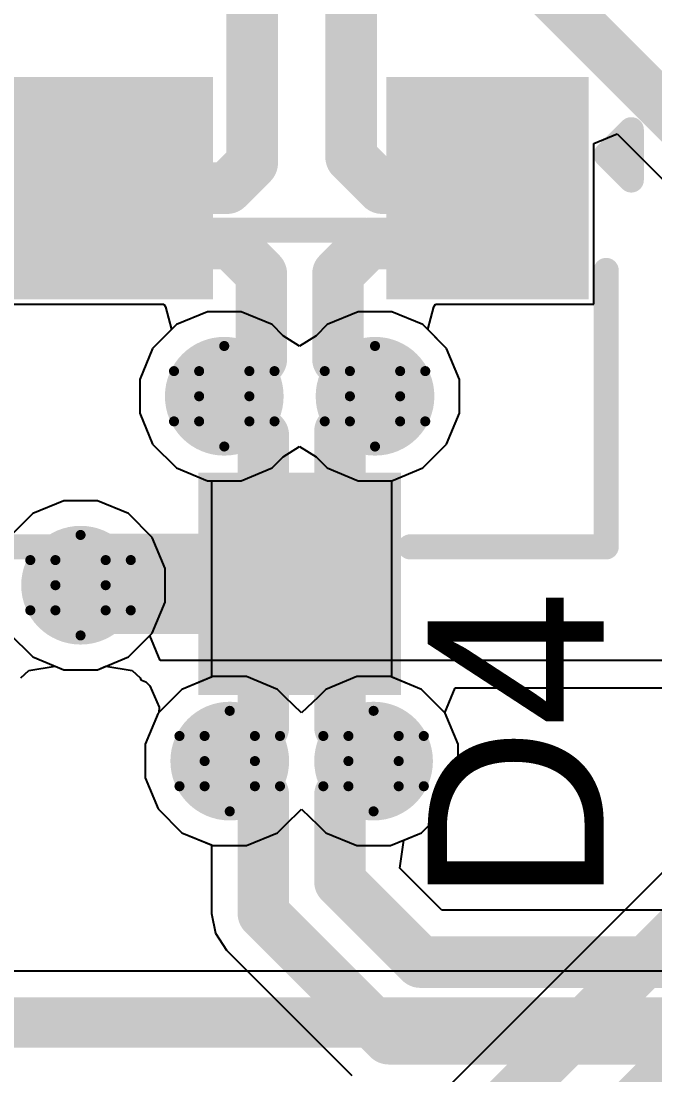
# Model space of a CAD drawing. Header units: inches. Extents: x -4 to 389, y 0 to 108.
# Drawn here: x 21.09 to 24.29, y 37.48 to 42.81 of the extents above; entities that cross this region are included whole.
import ezdxf

# ---------------------------------------------------------------- set-up
doc = ezdxf.new("R2010")
doc.units = ezdxf.units.IN
for name, color, linetype in [('Bottom Layer', 5, 'Continuous'), ('Drill Drawing', 1, 'Continuous'), ('Signal_1', 16, 'Continuous'), ('Signal_2', 76, 'Continuous'), ('Top Layer', 1, 'Continuous'), ('Top Overlay', 2, 'Continuous'), ('Top Paste', 8, 'Continuous'), ('Top Solder', 216, 'Continuous'), ('Via Holes', 16, 'Continuous')]:
    doc.layers.add(name, color=color, linetype=linetype)
doc.styles.add('Arial', font='', dxfattribs={"height": 0.2})
doc.styles.get('Arial').set_extended_font_data('Arial')

msp = doc.modelspace()

# ---------------------------------------------------------------- hatches: boundary and pattern name
at = {"layer": 'Bottom Layer'}
h = msp.add_hatch(color=5, dxfattribs=at)
edge = h.paths.add_edge_path()
edge.add_arc((22.1132, 40.9092), 0.3, 0, 360)
h = msp.add_hatch(color=5, dxfattribs=at)
edge = h.paths.add_edge_path()
edge.add_arc((22.8752, 40.9092), 0.3, 0, 360)
h = msp.add_hatch(color=5, dxfattribs=at)
edge = h.paths.add_edge_path()
edge.add_arc((21.3868, 39.9542), 0.3, 0, 360)
h = msp.add_hatch(color=5, dxfattribs=at)
edge = h.paths.add_edge_path()
edge.add_arc((22.1409, 39.0652), 0.3, 0, 360)
h = msp.add_hatch(color=5, dxfattribs=at)
edge = h.paths.add_edge_path()
edge.add_arc((22.8679, 39.0652), 0.3, 0, 360)
at = {"layer": 'Signal_1'}
h = msp.add_hatch(color=16, dxfattribs=at)
edge = h.paths.add_edge_path()
edge.add_arc((22.1132, 40.9092), 0.3, 0, 360)
h = msp.add_hatch(color=16, dxfattribs=at)
edge = h.paths.add_edge_path()
edge.add_arc((22.8752, 40.9092), 0.3, 0, 360)
h = msp.add_hatch(color=16, dxfattribs=at)
edge = h.paths.add_edge_path()
edge.add_arc((21.3868, 39.9542), 0.3, 0, 360)
h = msp.add_hatch(color=16, dxfattribs=at)
edge = h.paths.add_edge_path()
edge.add_arc((22.1409, 39.0652), 0.3, 0, 360)
h = msp.add_hatch(color=16, dxfattribs=at)
edge = h.paths.add_edge_path()
edge.add_arc((22.8679, 39.0652), 0.3, 0, 360)
at = {"layer": 'Signal_2'}
h = msp.add_hatch(color=76, dxfattribs=at)
edge = h.paths.add_edge_path()
edge.add_arc((22.1132, 40.9092), 0.3, 0, 360)
h = msp.add_hatch(color=76, dxfattribs=at)
edge = h.paths.add_edge_path()
edge.add_arc((22.8752, 40.9092), 0.3, 0, 360)
h = msp.add_hatch(color=76, dxfattribs=at)
edge = h.paths.add_edge_path()
edge.add_arc((21.3868, 39.9542), 0.3, 0, 360)
h = msp.add_hatch(color=76, dxfattribs=at)
edge = h.paths.add_edge_path()
edge.add_arc((22.1409, 39.0652), 0.3, 0, 360)
h = msp.add_hatch(color=76, dxfattribs=at)
edge = h.paths.add_edge_path()
edge.add_arc((22.8679, 39.0652), 0.3, 0, 360)
at = {"layer": 'Top Layer'}
for points in [[(21.9542, 41.5008), (21.1342, 41.5008), (21.1342, 42.4208), (21.9542, 42.4208)], [(23.8542, 41.5008), (23.0342, 41.5008), (23.0342, 42.4208), (23.8542, 42.4208)], [(22.9042, 39.5008), (22.0842, 39.5008), (22.0842, 40.4208), (22.9042, 40.4208)]]:
    msp.add_hatch(color=1, dxfattribs=at).paths.add_polyline_path(points)
h = msp.add_hatch(color=1, dxfattribs=at)
edge = h.paths.add_edge_path()
edge.add_arc((22.1132, 40.9092), 0.3, 0, 360)
h = msp.add_hatch(color=1, dxfattribs=at)
edge = h.paths.add_edge_path()
edge.add_arc((22.8752, 40.9092), 0.3, 0, 360)
h = msp.add_hatch(color=1, dxfattribs=at)
edge = h.paths.add_edge_path()
edge.add_arc((21.3868, 39.9542), 0.3, 0, 360)
h = msp.add_hatch(color=1, dxfattribs=at)
edge = h.paths.add_edge_path()
edge.add_arc((22.1409, 39.0652), 0.3, 0, 360)
h = msp.add_hatch(color=1, dxfattribs=at)
edge = h.paths.add_edge_path()
edge.add_arc((22.8679, 39.0652), 0.3, 0, 360)
at = {"layer": 'Top Paste'}
for points in [[(21.9542, 41.5008), (21.1342, 41.5008), (21.1342, 42.4208), (21.9542, 42.4208)], [(23.8542, 41.5008), (23.0342, 41.5008), (23.0342, 42.4208), (23.8542, 42.4208)], [(22.9042, 39.5008), (22.0842, 39.5008), (22.0842, 40.4208), (22.9042, 40.4208)]]:
    msp.add_hatch(color=8, dxfattribs=at).paths.add_polyline_path(points)
at = {"layer": 'Top Solder'}
for points in [[(22.0558, 41.3992), (21.0326, 41.3992), (21.0326, 42.5224), (22.0558, 42.5224)], [(23.9558, 41.3992), (22.9326, 41.3992), (22.9326, 42.5224), (23.9558, 42.5224)], [(23.0058, 39.3992), (21.9826, 39.3992), (21.9826, 40.5224), (23.0058, 40.5224)]]:
    msp.add_hatch(color=216, dxfattribs=at).paths.add_polyline_path(points)
at = {"layer": 'Via Holes'}
h = msp.add_hatch(color=7, dxfattribs=at)
edge = h.paths.add_edge_path()
edge.add_arc((22.1132, 40.9092), 0.15, 0, 360)
h = msp.add_hatch(color=7, dxfattribs=at)
edge = h.paths.add_edge_path()
edge.add_arc((22.8752, 40.9092), 0.15, 0, 360)
h = msp.add_hatch(color=7, dxfattribs=at)
edge = h.paths.add_edge_path()
edge.add_arc((21.3868, 39.9542), 0.15, 0, 360)
h = msp.add_hatch(color=7, dxfattribs=at)
edge = h.paths.add_edge_path()
edge.add_arc((22.1409, 39.0652), 0.15, 0, 360)
h = msp.add_hatch(color=7, dxfattribs=at)
edge = h.paths.add_edge_path()
edge.add_arc((22.8679, 39.0652), 0.15, 0, 360)

# ---------------------------------------------------------------- linework, layer by layer
at = {"layer": 'Bottom Layer'}
for p, q in [((29.6199, 43.7949), (23.0155, 37.1906)), ((22.0283, 41.3362), (21.8713, 41.2712)), ((22.1981, 41.3362), (22.0283, 41.3362)), ((22.3551, 41.2712), (22.1981, 41.3362)), ((22.7903, 41.3362), (22.6333, 41.2712)), ((22.9601, 41.3362), (22.7903, 41.3362)), ((23.1171, 41.2712), (22.9601, 41.3362)), ((21.8713, 41.2712), (21.7512, 41.1511)), ((22.4112, 41.215), (22.3551, 41.2712)), ((22.6333, 41.2712), (22.5772, 41.215)), ((23.2372, 41.1511), (23.1171, 41.2712)), ((22.4942, 41.163), (22.4112, 41.215)), ((22.5772, 41.215), (22.4942, 41.163)), ((21.7512, 41.1511), (21.6862, 40.9941)), ((23.3022, 40.9941), (23.2372, 41.1511)), ((21.6862, 40.9941), (21.6862, 40.8243)), ((23.3022, 40.8243), (23.3022, 40.9941)), ((21.6862, 40.8243), (21.7512, 40.6673)), ((23.2372, 40.6673), (23.3022, 40.8243)), ((21.7512, 40.6673), (21.8713, 40.5472)), ((23.1171, 40.5472), (23.2372, 40.6673)), ((21.8713, 40.5472), (22.0283, 40.4822)), ((22.9603, 40.4823), (23.1171, 40.5472)), ((22.0283, 40.4822), (22.0485, 40.4822)), ((22.0485, 40.4822), (22.0485, 39.4891)), ((22.9603, 39.4891), (22.9603, 40.4823)), ((22.0485, 39.4891), (21.899, 39.4272)), ((23.1098, 39.4272), (22.9603, 39.4891)), ((21.899, 39.4272), (21.7789, 39.3071)), ((23.2299, 39.3071), (23.1098, 39.4272)), ((21.7789, 39.3071), (21.7139, 39.1501)), ((23.2949, 39.1501), (23.2299, 39.3071)), ((21.7139, 39.1501), (21.7139, 38.9803)), ((23.2949, 38.9803), (23.2949, 39.1501)), ((21.7139, 38.9803), (21.7789, 38.8233)), ((23.2299, 38.8233), (23.2949, 38.9803)), ((21.7789, 38.8233), (21.899, 38.7032)), ((22.4214, 38.7419), (22.5044, 38.8219)), ((22.5044, 38.8219), (22.5874, 38.7419)), ((23.1098, 38.7032), (23.2299, 38.8233)), ((22.3828, 38.7032), (22.4214, 38.7419)), ((22.5874, 38.7419), (22.626, 38.7032)), ((21.899, 38.7032), (22.056, 38.6382)), ((22.2259, 38.6382), (22.3828, 38.7032)), ((22.626, 38.7032), (22.783, 38.6382)), ((22.9528, 38.6382), (23.1098, 38.7032)), ((22.056, 38.6382), (22.2259, 38.6382)), ((22.783, 38.6382), (22.9528, 38.6382))]:
    msp.add_line(p, q, dxfattribs=at)
for points in [[(23.1228, 36.9316, 0.254, 0.254, 0), (29.803, 43.6118, 0.254, 0.254, 0)], [(22.9616, 36.1188, 0.254, 0.254, 0), (29.9974, 43.1546, 0.254, 0.254, 0)], [(22.1132, 40.9092, 0.2603, 0.2603, 0), (22.3107, 40.7117, 0.2603, 0.2603, 0)], [(22.6981, 40.7321, 0.2603, 0.2603, 0), (22.8752, 40.9092, 0.2603, 0.2603, 0)], [(22.6981, 39.235, 0.2603, 0.2603, 0), (22.6981, 40.7321, 0.2603, 0.2603, 0)], [(22.3107, 39.235, 0.2603, 0.2603, 0), (22.3107, 40.7117, 0.2603, 0.2603, 0)], [(22.1409, 39.0652, 0.2603, 0.2603, 0), (22.3107, 39.235, 0.2603, 0.2603, 0)], [(22.6981, 39.235, 0.2603, 0.2603, 0), (22.8679, 39.0652, 0.2603, 0.2603, 0)]]:
    msp.add_lwpolyline(points, format="xyseb", dxfattribs=at)
for points in [[(22.0481, 40.9092, 0.1302, 0.1302, 1), (22.1783, 40.9092, 0.1302, 0.1302, 1)], [(22.8101, 40.9092, 0.1302, 0.1302, 1), (22.9403, 40.9092, 0.1302, 0.1302, 1)], [(22.633, 40.7321, 0.1302, 0.1302, 1), (22.7632, 40.7321, 0.1302, 0.1302, 1)], [(22.633, 40.7321, 0.1302, 0.1302, 1), (22.7632, 40.7321, 0.1302, 0.1302, 1)], [(22.2457, 40.7117, 0.1302, 0.1302, 1), (22.3758, 40.7117, 0.1302, 0.1302, 1)], [(22.2457, 40.7117, 0.1302, 0.1302, 1), (22.3758, 40.7117, 0.1302, 0.1302, 1)], [(22.2457, 39.235, 0.1302, 0.1302, 1), (22.3758, 39.235, 0.1302, 0.1302, 1)], [(22.2457, 39.235, 0.1302, 0.1302, 1), (22.3758, 39.235, 0.1302, 0.1302, 1)], [(22.633, 39.235, 0.1302, 0.1302, 1), (22.7632, 39.235, 0.1302, 0.1302, 1)], [(22.633, 39.235, 0.1302, 0.1302, 1), (22.7632, 39.235, 0.1302, 0.1302, 1)], [(22.0758, 39.0652, 0.1302, 0.1302, 1), (22.206, 39.0652, 0.1302, 0.1302, 1)], [(22.8028, 39.0652, 0.1302, 0.1302, 1), (22.933, 39.0652, 0.1302, 0.1302, 1)]]:
    msp.add_lwpolyline(points, format="xyseb", close=True, dxfattribs=at)
at = {"layer": 'Drill Drawing'}
for points in [[(21.9862, 41.0362, 0.0508, 0.0508, 0), (22.1132, 41.1632, 0.0508, 0.0508, 0)], [(22.1132, 41.1632, 0.0508, 0.0508, 0), (22.2402, 41.0362, 0.0508, 0.0508, 0)], [(22.7482, 41.0362, 0.0508, 0.0508, 0), (22.8752, 41.1632, 0.0508, 0.0508, 0)], [(22.8752, 41.1632, 0.0508, 0.0508, 0), (23.0022, 41.0362, 0.0508, 0.0508, 0)], [(21.8592, 41.0362, 0.0508, 0.0508, 0), (21.9862, 40.9092, 0.0508, 0.0508, 0)], [(21.8592, 41.0362, 0.0508, 0.0508, 0), (21.9862, 41.0362, 0.0508, 0.0508, 0)], [(22.2402, 41.0362, 0.0508, 0.0508, 0), (22.3672, 41.0362, 0.0508, 0.0508, 0)], [(22.2402, 40.9092, 0.0508, 0.0508, 0), (22.3672, 41.0362, 0.0508, 0.0508, 0)], [(22.6212, 41.0362, 0.0508, 0.0508, 0), (22.7482, 40.9092, 0.0508, 0.0508, 0)], [(22.6212, 41.0362, 0.0508, 0.0508, 0), (22.7482, 41.0362, 0.0508, 0.0508, 0)], [(23.0022, 41.0362, 0.0508, 0.0508, 0), (23.1292, 41.0362, 0.0508, 0.0508, 0)], [(23.0022, 40.9092, 0.0508, 0.0508, 0), (23.1292, 41.0362, 0.0508, 0.0508, 0)], [(21.8592, 40.7822, 0.0508, 0.0508, 0), (21.9862, 40.9092, 0.0508, 0.0508, 0)], [(22.2402, 40.9092, 0.0508, 0.0508, 0), (22.3672, 40.7822, 0.0508, 0.0508, 0)], [(22.6212, 40.7822, 0.0508, 0.0508, 0), (22.7482, 40.9092, 0.0508, 0.0508, 0)], [(23.0022, 40.9092, 0.0508, 0.0508, 0), (23.1292, 40.7822, 0.0508, 0.0508, 0)], [(21.8592, 40.7822, 0.0508, 0.0508, 0), (21.9862, 40.7822, 0.0508, 0.0508, 0)], [(21.9862, 40.7822, 0.0508, 0.0508, 0), (22.1132, 40.6552, 0.0508, 0.0508, 0)], [(22.1132, 40.6552, 0.0508, 0.0508, 0), (22.2402, 40.7822, 0.0508, 0.0508, 0)], [(22.2402, 40.7822, 0.0508, 0.0508, 0), (22.3672, 40.7822, 0.0508, 0.0508, 0)], [(22.6212, 40.7822, 0.0508, 0.0508, 0), (22.7482, 40.7822, 0.0508, 0.0508, 0)], [(22.7482, 40.7822, 0.0508, 0.0508, 0), (22.8752, 40.6552, 0.0508, 0.0508, 0)], [(22.8752, 40.6552, 0.0508, 0.0508, 0), (23.0022, 40.7822, 0.0508, 0.0508, 0)], [(23.0022, 40.7822, 0.0508, 0.0508, 0), (23.1292, 40.7822, 0.0508, 0.0508, 0)], [(21.2598, 40.0812, 0.0508, 0.0508, 0), (21.3868, 40.2082, 0.0508, 0.0508, 0)], [(21.3868, 40.2082, 0.0508, 0.0508, 0), (21.5138, 40.0812, 0.0508, 0.0508, 0)], [(21.1328, 40.0812, 0.0508, 0.0508, 0), (21.2598, 39.9542, 0.0508, 0.0508, 0)], [(21.1328, 40.0812, 0.0508, 0.0508, 0), (21.2598, 40.0812, 0.0508, 0.0508, 0)], [(21.5138, 40.0812, 0.0508, 0.0508, 0), (21.6408, 40.0812, 0.0508, 0.0508, 0)], [(21.5138, 39.9542, 0.0508, 0.0508, 0), (21.6408, 40.0812, 0.0508, 0.0508, 0)], [(21.1328, 39.8272, 0.0508, 0.0508, 0), (21.2598, 39.9542, 0.0508, 0.0508, 0)], [(21.5138, 39.9542, 0.0508, 0.0508, 0), (21.6408, 39.8272, 0.0508, 0.0508, 0)], [(21.1328, 39.8272, 0.0508, 0.0508, 0), (21.2598, 39.8272, 0.0508, 0.0508, 0)], [(21.2598, 39.8272, 0.0508, 0.0508, 0), (21.3868, 39.7002, 0.0508, 0.0508, 0)], [(21.3868, 39.7002, 0.0508, 0.0508, 0), (21.5138, 39.8272, 0.0508, 0.0508, 0)], [(21.5138, 39.8272, 0.0508, 0.0508, 0), (21.6408, 39.8272, 0.0508, 0.0508, 0)], [(22.0139, 39.1922, 0.0508, 0.0508, 0), (22.1409, 39.3192, 0.0508, 0.0508, 0)], [(22.1409, 39.3192, 0.0508, 0.0508, 0), (22.2679, 39.1922, 0.0508, 0.0508, 0)], [(22.7409, 39.1922, 0.0508, 0.0508, 0), (22.8679, 39.3192, 0.0508, 0.0508, 0)], [(22.8679, 39.3192, 0.0508, 0.0508, 0), (22.9949, 39.1922, 0.0508, 0.0508, 0)], [(21.8869, 39.1922, 0.0508, 0.0508, 0), (22.0139, 39.0652, 0.0508, 0.0508, 0)], [(21.8869, 39.1922, 0.0508, 0.0508, 0), (22.0139, 39.1922, 0.0508, 0.0508, 0)], [(22.2679, 39.1922, 0.0508, 0.0508, 0), (22.3949, 39.1922, 0.0508, 0.0508, 0)], [(22.2679, 39.0652, 0.0508, 0.0508, 0), (22.3949, 39.1922, 0.0508, 0.0508, 0)], [(22.6139, 39.1922, 0.0508, 0.0508, 0), (22.7409, 39.0652, 0.0508, 0.0508, 0)], [(22.6139, 39.1922, 0.0508, 0.0508, 0), (22.7409, 39.1922, 0.0508, 0.0508, 0)], [(22.9949, 39.1922, 0.0508, 0.0508, 0), (23.1219, 39.1922, 0.0508, 0.0508, 0)], [(22.9949, 39.0652, 0.0508, 0.0508, 0), (23.1219, 39.1922, 0.0508, 0.0508, 0)], [(21.8869, 38.9382, 0.0508, 0.0508, 0), (22.0139, 39.0652, 0.0508, 0.0508, 0)], [(22.2679, 39.0652, 0.0508, 0.0508, 0), (22.3949, 38.9382, 0.0508, 0.0508, 0)], [(22.6139, 38.9382, 0.0508, 0.0508, 0), (22.7409, 39.0652, 0.0508, 0.0508, 0)], [(22.9949, 39.0652, 0.0508, 0.0508, 0), (23.1219, 38.9382, 0.0508, 0.0508, 0)], [(21.8869, 38.9382, 0.0508, 0.0508, 0), (22.0139, 38.9382, 0.0508, 0.0508, 0)], [(22.0139, 38.9382, 0.0508, 0.0508, 0), (22.1409, 38.8112, 0.0508, 0.0508, 0)], [(22.1409, 38.8112, 0.0508, 0.0508, 0), (22.2679, 38.9382, 0.0508, 0.0508, 0)], [(22.2679, 38.9382, 0.0508, 0.0508, 0), (22.3949, 38.9382, 0.0508, 0.0508, 0)], [(22.6139, 38.9382, 0.0508, 0.0508, 0), (22.7409, 38.9382, 0.0508, 0.0508, 0)], [(22.7409, 38.9382, 0.0508, 0.0508, 0), (22.8679, 38.8112, 0.0508, 0.0508, 0)], [(22.8679, 38.8112, 0.0508, 0.0508, 0), (22.9949, 38.9382, 0.0508, 0.0508, 0)], [(22.9949, 38.9382, 0.0508, 0.0508, 0), (23.1219, 38.9382, 0.0508, 0.0508, 0)]]:
    msp.add_lwpolyline(points, format="xyseb", dxfattribs=at)
for points in [[(22.1005, 41.1632, 0.0254, 0.0254, 1), (22.1259, 41.1632, 0.0254, 0.0254, 1)], [(22.1005, 41.1632, 0.0254, 0.0254, 1), (22.1259, 41.1632, 0.0254, 0.0254, 1)], [(22.8625, 41.1632, 0.0254, 0.0254, 1), (22.8879, 41.1632, 0.0254, 0.0254, 1)], [(22.8625, 41.1632, 0.0254, 0.0254, 1), (22.8879, 41.1632, 0.0254, 0.0254, 1)], [(21.8465, 41.0362, 0.0254, 0.0254, 1), (21.8719, 41.0362, 0.0254, 0.0254, 1)], [(21.8465, 41.0362, 0.0254, 0.0254, 1), (21.8719, 41.0362, 0.0254, 0.0254, 1)], [(21.9735, 41.0362, 0.0254, 0.0254, 1), (21.9989, 41.0362, 0.0254, 0.0254, 1)], [(21.9735, 41.0362, 0.0254, 0.0254, 1), (21.9989, 41.0362, 0.0254, 0.0254, 1)], [(22.2275, 41.0362, 0.0254, 0.0254, 1), (22.2529, 41.0362, 0.0254, 0.0254, 1)], [(22.2275, 41.0362, 0.0254, 0.0254, 1), (22.2529, 41.0362, 0.0254, 0.0254, 1)], [(22.3545, 41.0362, 0.0254, 0.0254, 1), (22.3799, 41.0362, 0.0254, 0.0254, 1)], [(22.3545, 41.0362, 0.0254, 0.0254, 1), (22.3799, 41.0362, 0.0254, 0.0254, 1)], [(22.6085, 41.0362, 0.0254, 0.0254, 1), (22.6339, 41.0362, 0.0254, 0.0254, 1)], [(22.6085, 41.0362, 0.0254, 0.0254, 1), (22.6339, 41.0362, 0.0254, 0.0254, 1)], [(22.7355, 41.0362, 0.0254, 0.0254, 1), (22.7609, 41.0362, 0.0254, 0.0254, 1)], [(22.7355, 41.0362, 0.0254, 0.0254, 1), (22.7609, 41.0362, 0.0254, 0.0254, 1)], [(22.9895, 41.0362, 0.0254, 0.0254, 1), (23.0149, 41.0362, 0.0254, 0.0254, 1)], [(22.9895, 41.0362, 0.0254, 0.0254, 1), (23.0149, 41.0362, 0.0254, 0.0254, 1)], [(23.1165, 41.0362, 0.0254, 0.0254, 1), (23.1419, 41.0362, 0.0254, 0.0254, 1)], [(23.1165, 41.0362, 0.0254, 0.0254, 1), (23.1419, 41.0362, 0.0254, 0.0254, 1)], [(21.9735, 40.9092, 0.0254, 0.0254, 1), (21.9989, 40.9092, 0.0254, 0.0254, 1)], [(21.9735, 40.9092, 0.0254, 0.0254, 1), (21.9989, 40.9092, 0.0254, 0.0254, 1)], [(22.2275, 40.9092, 0.0254, 0.0254, 1), (22.2529, 40.9092, 0.0254, 0.0254, 1)], [(22.2275, 40.9092, 0.0254, 0.0254, 1), (22.2529, 40.9092, 0.0254, 0.0254, 1)], [(22.7355, 40.9092, 0.0254, 0.0254, 1), (22.7609, 40.9092, 0.0254, 0.0254, 1)], [(22.7355, 40.9092, 0.0254, 0.0254, 1), (22.7609, 40.9092, 0.0254, 0.0254, 1)], [(22.9895, 40.9092, 0.0254, 0.0254, 1), (23.0149, 40.9092, 0.0254, 0.0254, 1)], [(22.9895, 40.9092, 0.0254, 0.0254, 1), (23.0149, 40.9092, 0.0254, 0.0254, 1)], [(21.8465, 40.7822, 0.0254, 0.0254, 1), (21.8719, 40.7822, 0.0254, 0.0254, 1)], [(21.8465, 40.7822, 0.0254, 0.0254, 1), (21.8719, 40.7822, 0.0254, 0.0254, 1)], [(21.9735, 40.7822, 0.0254, 0.0254, 1), (21.9989, 40.7822, 0.0254, 0.0254, 1)], [(21.9735, 40.7822, 0.0254, 0.0254, 1), (21.9989, 40.7822, 0.0254, 0.0254, 1)], [(22.2275, 40.7822, 0.0254, 0.0254, 1), (22.2529, 40.7822, 0.0254, 0.0254, 1)], [(22.2275, 40.7822, 0.0254, 0.0254, 1), (22.2529, 40.7822, 0.0254, 0.0254, 1)], [(22.3545, 40.7822, 0.0254, 0.0254, 1), (22.3799, 40.7822, 0.0254, 0.0254, 1)], [(22.3545, 40.7822, 0.0254, 0.0254, 1), (22.3799, 40.7822, 0.0254, 0.0254, 1)], [(22.6085, 40.7822, 0.0254, 0.0254, 1), (22.6339, 40.7822, 0.0254, 0.0254, 1)], [(22.6085, 40.7822, 0.0254, 0.0254, 1), (22.6339, 40.7822, 0.0254, 0.0254, 1)], [(22.7355, 40.7822, 0.0254, 0.0254, 1), (22.7609, 40.7822, 0.0254, 0.0254, 1)], [(22.7355, 40.7822, 0.0254, 0.0254, 1), (22.7609, 40.7822, 0.0254, 0.0254, 1)], [(22.9895, 40.7822, 0.0254, 0.0254, 1), (23.0149, 40.7822, 0.0254, 0.0254, 1)], [(22.9895, 40.7822, 0.0254, 0.0254, 1), (23.0149, 40.7822, 0.0254, 0.0254, 1)], [(23.1165, 40.7822, 0.0254, 0.0254, 1), (23.1419, 40.7822, 0.0254, 0.0254, 1)], [(23.1165, 40.7822, 0.0254, 0.0254, 1), (23.1419, 40.7822, 0.0254, 0.0254, 1)], [(22.1005, 40.6552, 0.0254, 0.0254, 1), (22.1259, 40.6552, 0.0254, 0.0254, 1)], [(22.1005, 40.6552, 0.0254, 0.0254, 1), (22.1259, 40.6552, 0.0254, 0.0254, 1)], [(22.8625, 40.6552, 0.0254, 0.0254, 1), (22.8879, 40.6552, 0.0254, 0.0254, 1)], [(22.8625, 40.6552, 0.0254, 0.0254, 1), (22.8879, 40.6552, 0.0254, 0.0254, 1)], [(21.3741, 40.2082, 0.0254, 0.0254, 1), (21.3995, 40.2082, 0.0254, 0.0254, 1)], [(21.3741, 40.2082, 0.0254, 0.0254, 1), (21.3995, 40.2082, 0.0254, 0.0254, 1)], [(21.1201, 40.0812, 0.0254, 0.0254, 1), (21.1455, 40.0812, 0.0254, 0.0254, 1)], [(21.1201, 40.0812, 0.0254, 0.0254, 1), (21.1455, 40.0812, 0.0254, 0.0254, 1)], [(21.2471, 40.0812, 0.0254, 0.0254, 1), (21.2725, 40.0812, 0.0254, 0.0254, 1)], [(21.2471, 40.0812, 0.0254, 0.0254, 1), (21.2725, 40.0812, 0.0254, 0.0254, 1)], [(21.5011, 40.0812, 0.0254, 0.0254, 1), (21.5265, 40.0812, 0.0254, 0.0254, 1)], [(21.5011, 40.0812, 0.0254, 0.0254, 1), (21.5265, 40.0812, 0.0254, 0.0254, 1)], [(21.6281, 40.0812, 0.0254, 0.0254, 1), (21.6535, 40.0812, 0.0254, 0.0254, 1)], [(21.6281, 40.0812, 0.0254, 0.0254, 1), (21.6535, 40.0812, 0.0254, 0.0254, 1)], [(21.2471, 39.9542, 0.0254, 0.0254, 1), (21.2725, 39.9542, 0.0254, 0.0254, 1)], [(21.2471, 39.9542, 0.0254, 0.0254, 1), (21.2725, 39.9542, 0.0254, 0.0254, 1)], [(21.5011, 39.9542, 0.0254, 0.0254, 1), (21.5265, 39.9542, 0.0254, 0.0254, 1)], [(21.5011, 39.9542, 0.0254, 0.0254, 1), (21.5265, 39.9542, 0.0254, 0.0254, 1)], [(21.1201, 39.8272, 0.0254, 0.0254, 1), (21.1455, 39.8272, 0.0254, 0.0254, 1)], [(21.1201, 39.8272, 0.0254, 0.0254, 1), (21.1455, 39.8272, 0.0254, 0.0254, 1)], [(21.2471, 39.8272, 0.0254, 0.0254, 1), (21.2725, 39.8272, 0.0254, 0.0254, 1)], [(21.2471, 39.8272, 0.0254, 0.0254, 1), (21.2725, 39.8272, 0.0254, 0.0254, 1)], [(21.5011, 39.8272, 0.0254, 0.0254, 1), (21.5265, 39.8272, 0.0254, 0.0254, 1)], [(21.5011, 39.8272, 0.0254, 0.0254, 1), (21.5265, 39.8272, 0.0254, 0.0254, 1)], [(21.6281, 39.8272, 0.0254, 0.0254, 1), (21.6535, 39.8272, 0.0254, 0.0254, 1)], [(21.6281, 39.8272, 0.0254, 0.0254, 1), (21.6535, 39.8272, 0.0254, 0.0254, 1)], [(21.3741, 39.7002, 0.0254, 0.0254, 1), (21.3995, 39.7002, 0.0254, 0.0254, 1)], [(21.3741, 39.7002, 0.0254, 0.0254, 1), (21.3995, 39.7002, 0.0254, 0.0254, 1)], [(22.1282, 39.3192, 0.0254, 0.0254, 1), (22.1536, 39.3192, 0.0254, 0.0254, 1)], [(22.1282, 39.3192, 0.0254, 0.0254, 1), (22.1536, 39.3192, 0.0254, 0.0254, 1)], [(22.8552, 39.3192, 0.0254, 0.0254, 1), (22.8806, 39.3192, 0.0254, 0.0254, 1)], [(22.8552, 39.3192, 0.0254, 0.0254, 1), (22.8806, 39.3192, 0.0254, 0.0254, 1)], [(21.8742, 39.1922, 0.0254, 0.0254, 1), (21.8996, 39.1922, 0.0254, 0.0254, 1)], [(21.8742, 39.1922, 0.0254, 0.0254, 1), (21.8996, 39.1922, 0.0254, 0.0254, 1)], [(22.0012, 39.1922, 0.0254, 0.0254, 1), (22.0266, 39.1922, 0.0254, 0.0254, 1)], [(22.0012, 39.1922, 0.0254, 0.0254, 1), (22.0266, 39.1922, 0.0254, 0.0254, 1)], [(22.2552, 39.1922, 0.0254, 0.0254, 1), (22.2806, 39.1922, 0.0254, 0.0254, 1)], [(22.2552, 39.1922, 0.0254, 0.0254, 1), (22.2806, 39.1922, 0.0254, 0.0254, 1)], [(22.3822, 39.1922, 0.0254, 0.0254, 1), (22.4076, 39.1922, 0.0254, 0.0254, 1)], [(22.3822, 39.1922, 0.0254, 0.0254, 1), (22.4076, 39.1922, 0.0254, 0.0254, 1)], [(22.6012, 39.1922, 0.0254, 0.0254, 1), (22.6266, 39.1922, 0.0254, 0.0254, 1)], [(22.6012, 39.1922, 0.0254, 0.0254, 1), (22.6266, 39.1922, 0.0254, 0.0254, 1)], [(22.7282, 39.1922, 0.0254, 0.0254, 1), (22.7536, 39.1922, 0.0254, 0.0254, 1)], [(22.7282, 39.1922, 0.0254, 0.0254, 1), (22.7536, 39.1922, 0.0254, 0.0254, 1)], [(22.9822, 39.1922, 0.0254, 0.0254, 1), (23.0076, 39.1922, 0.0254, 0.0254, 1)], [(22.9822, 39.1922, 0.0254, 0.0254, 1), (23.0076, 39.1922, 0.0254, 0.0254, 1)], [(23.1092, 39.1922, 0.0254, 0.0254, 1), (23.1346, 39.1922, 0.0254, 0.0254, 1)], [(23.1092, 39.1922, 0.0254, 0.0254, 1), (23.1346, 39.1922, 0.0254, 0.0254, 1)], [(22.0012, 39.0652, 0.0254, 0.0254, 1), (22.0266, 39.0652, 0.0254, 0.0254, 1)], [(22.0012, 39.0652, 0.0254, 0.0254, 1), (22.0266, 39.0652, 0.0254, 0.0254, 1)], [(22.2552, 39.0652, 0.0254, 0.0254, 1), (22.2806, 39.0652, 0.0254, 0.0254, 1)], [(22.2552, 39.0652, 0.0254, 0.0254, 1), (22.2806, 39.0652, 0.0254, 0.0254, 1)], [(22.7282, 39.0652, 0.0254, 0.0254, 1), (22.7536, 39.0652, 0.0254, 0.0254, 1)], [(22.7282, 39.0652, 0.0254, 0.0254, 1), (22.7536, 39.0652, 0.0254, 0.0254, 1)], [(22.9822, 39.0652, 0.0254, 0.0254, 1), (23.0076, 39.0652, 0.0254, 0.0254, 1)], [(22.9822, 39.0652, 0.0254, 0.0254, 1), (23.0076, 39.0652, 0.0254, 0.0254, 1)], [(21.8742, 38.9382, 0.0254, 0.0254, 1), (21.8996, 38.9382, 0.0254, 0.0254, 1)], [(21.8742, 38.9382, 0.0254, 0.0254, 1), (21.8996, 38.9382, 0.0254, 0.0254, 1)], [(22.0012, 38.9382, 0.0254, 0.0254, 1), (22.0266, 38.9382, 0.0254, 0.0254, 1)], [(22.0012, 38.9382, 0.0254, 0.0254, 1), (22.0266, 38.9382, 0.0254, 0.0254, 1)], [(22.2552, 38.9382, 0.0254, 0.0254, 1), (22.2806, 38.9382, 0.0254, 0.0254, 1)], [(22.2552, 38.9382, 0.0254, 0.0254, 1), (22.2806, 38.9382, 0.0254, 0.0254, 1)], [(22.3822, 38.9382, 0.0254, 0.0254, 1), (22.4076, 38.9382, 0.0254, 0.0254, 1)], [(22.3822, 38.9382, 0.0254, 0.0254, 1), (22.4076, 38.9382, 0.0254, 0.0254, 1)], [(22.6012, 38.9382, 0.0254, 0.0254, 1), (22.6266, 38.9382, 0.0254, 0.0254, 1)], [(22.6012, 38.9382, 0.0254, 0.0254, 1), (22.6266, 38.9382, 0.0254, 0.0254, 1)], [(22.7282, 38.9382, 0.0254, 0.0254, 1), (22.7536, 38.9382, 0.0254, 0.0254, 1)], [(22.7282, 38.9382, 0.0254, 0.0254, 1), (22.7536, 38.9382, 0.0254, 0.0254, 1)], [(22.9822, 38.9382, 0.0254, 0.0254, 1), (23.0076, 38.9382, 0.0254, 0.0254, 1)], [(22.9822, 38.9382, 0.0254, 0.0254, 1), (23.0076, 38.9382, 0.0254, 0.0254, 1)], [(23.1092, 38.9382, 0.0254, 0.0254, 1), (23.1346, 38.9382, 0.0254, 0.0254, 1)], [(23.1092, 38.9382, 0.0254, 0.0254, 1), (23.1346, 38.9382, 0.0254, 0.0254, 1)], [(22.1282, 38.8112, 0.0254, 0.0254, 1), (22.1536, 38.8112, 0.0254, 0.0254, 1)], [(22.1282, 38.8112, 0.0254, 0.0254, 1), (22.1536, 38.8112, 0.0254, 0.0254, 1)], [(22.8552, 38.8112, 0.0254, 0.0254, 1), (22.8806, 38.8112, 0.0254, 0.0254, 1)], [(22.8552, 38.8112, 0.0254, 0.0254, 1), (22.8806, 38.8112, 0.0254, 0.0254, 1)]]:
    msp.add_lwpolyline(points, format="xyseb", close=True, dxfattribs=at)
at = {"layer": 'Signal_1'}
for p, q in [((22.0283, 41.3362), (21.8713, 41.2712)), ((22.1981, 41.3362), (22.0283, 41.3362)), ((22.3551, 41.2712), (22.1981, 41.3362)), ((22.7903, 41.3362), (22.6333, 41.2712)), ((22.9601, 41.3362), (22.7903, 41.3362)), ((23.1171, 41.2712), (22.9601, 41.3362)), ((21.8713, 41.2712), (21.7512, 41.1511)), ((22.4112, 41.215), (22.3551, 41.2712)), ((22.6333, 41.2712), (22.5772, 41.215)), ((23.2372, 41.1511), (23.1171, 41.2712)), ((22.4942, 41.163), (22.4112, 41.215)), ((22.5772, 41.215), (22.4942, 41.163)), ((21.7512, 41.1511), (21.6862, 40.9941)), ((23.3022, 40.9941), (23.2372, 41.1511)), ((21.6862, 40.9941), (21.6862, 40.8243)), ((23.3022, 40.8243), (23.3022, 40.9941)), ((21.6862, 40.8243), (21.7512, 40.6673)), ((23.2372, 40.6673), (23.3022, 40.8243)), ((21.7512, 40.6673), (21.8713, 40.5472)), ((22.4112, 40.6034), (22.4942, 40.6554)), ((22.4942, 40.6554), (22.5772, 40.6034)), ((23.1171, 40.5472), (23.2372, 40.6673)), ((22.3551, 40.5472), (22.4112, 40.6034)), ((22.5772, 40.6034), (22.6333, 40.5472)), ((21.8713, 40.5472), (22.0283, 40.4822)), ((22.1981, 40.4822), (22.3551, 40.5472)), ((22.6333, 40.5472), (22.7903, 40.4822)), ((22.9601, 40.4822), (23.1171, 40.5472)), ((22.0283, 40.4822), (22.1981, 40.4822)), ((22.7903, 40.4822), (22.9601, 40.4822)), ((21.3019, 40.3812), (21.1449, 40.3162)), ((21.4717, 40.3812), (21.3019, 40.3812)), ((21.6287, 40.3162), (21.4717, 40.3812)), ((21.1449, 40.3162), (21.0248, 40.1961)), ((21.7488, 40.1961), (21.6287, 40.3162)), ((21.8138, 40.0391), (21.7488, 40.1961)), ((21.8138, 39.8693), (21.8138, 40.0391)), ((21.7488, 39.7123), (21.8138, 39.8693)), ((21.7367, 39.7002), (21.7488, 39.7123)), ((21.7893, 39.5732), (21.7367, 39.7002)), ((21.0855, 39.4857), (21.1253, 39.5229)), ((21.1253, 39.5229), (21.2589, 39.545)), ((21.2589, 39.545), (21.3019, 39.5272)), ((21.3019, 39.5272), (21.4717, 39.5272)), ((21.4717, 39.5272), (21.5147, 39.545)), ((21.5147, 39.545), (21.6483, 39.5229)), ((21.6483, 39.5229), (21.6881, 39.4857)), ((33.6353, 39.5732), (21.7893, 39.5732)), ((21.6881, 39.4857), (21.6921, 39.476)), ((21.6921, 39.476), (21.7173, 39.4655)), ((21.7173, 39.4655), (21.7367, 39.4462)), ((21.7367, 39.4462), (21.7844, 39.3383)), ((23.2283, 39.3087), (23.2809, 39.4357)), ((23.2809, 39.4357), (33.4124, 39.4357)), ((21.7831, 39.3113), (21.7789, 39.3071)), ((21.7844, 39.3383), (21.7831, 39.3113)), ((23.2299, 39.3071), (23.2283, 39.3087)), ((21.7789, 39.3071), (21.7139, 39.1501)), ((23.2949, 39.1501), (23.2299, 39.3071)), ((21.7139, 39.1501), (21.7139, 38.9803)), ((23.2949, 38.9803), (23.2949, 39.1501)), ((21.7139, 38.9803), (21.7789, 38.8233)), ((23.2299, 38.8233), (23.2949, 38.9803)), ((21.7789, 38.8233), (21.899, 38.7032)), ((22.4214, 38.7419), (22.5044, 38.8219)), ((22.5044, 38.8219), (22.5874, 38.7419)), ((23.1098, 38.7032), (23.2299, 38.8233)), ((22.3828, 38.7032), (22.4214, 38.7419)), ((22.5874, 38.7419), (22.626, 38.7032)), ((21.899, 38.7032), (22.056, 38.6382)), ((22.2259, 38.6382), (22.3828, 38.7032)), ((22.626, 38.7032), (22.783, 38.6382)), ((22.9528, 38.6382), (23.1098, 38.7032)), ((22.056, 38.6382), (22.2259, 38.6382)), ((22.783, 38.6382), (22.9528, 38.6382))]:
    msp.add_line(p, q, dxfattribs=at)
at = {"layer": 'Signal_2'}
for p, q in [((22.0283, 41.3362), (21.8713, 41.2712)), ((22.1981, 41.3362), (22.0283, 41.3362)), ((22.3551, 41.2712), (22.1981, 41.3362)), ((22.7903, 41.3362), (22.6333, 41.2712)), ((22.9601, 41.3362), (22.7903, 41.3362)), ((23.1171, 41.2712), (22.9601, 41.3362)), ((21.8713, 41.2712), (21.7512, 41.1511)), ((22.4112, 41.215), (22.3551, 41.2712)), ((22.6333, 41.2712), (22.5772, 41.215)), ((23.2372, 41.1511), (23.1171, 41.2712)), ((22.4942, 41.163), (22.4112, 41.215)), ((22.5772, 41.215), (22.4942, 41.163)), ((21.7512, 41.1511), (21.6862, 40.9941)), ((23.3022, 40.9941), (23.2372, 41.1511)), ((21.6862, 40.9941), (21.6862, 40.8243)), ((23.3022, 40.8243), (23.3022, 40.9941)), ((21.6862, 40.8243), (21.7512, 40.6673)), ((23.2372, 40.6673), (23.3022, 40.8243)), ((21.7512, 40.6673), (21.8713, 40.5472)), ((22.4112, 40.6034), (22.4942, 40.6554)), ((22.4942, 40.6554), (22.5772, 40.6034)), ((23.1171, 40.5472), (23.2372, 40.6673)), ((22.3551, 40.5472), (22.4112, 40.6034)), ((22.5772, 40.6034), (22.6333, 40.5472)), ((21.8713, 40.5472), (22.0283, 40.4822)), ((22.1981, 40.4822), (22.3551, 40.5472)), ((22.6333, 40.5472), (22.7903, 40.4822)), ((22.9601, 40.4822), (23.1171, 40.5472)), ((22.0283, 40.4822), (22.1981, 40.4822)), ((22.7903, 40.4822), (22.9601, 40.4822)), ((21.3019, 40.3812), (21.1449, 40.3162)), ((21.4717, 40.3812), (21.3019, 40.3812)), ((21.6287, 40.3162), (21.4717, 40.3812)), ((21.1449, 40.3162), (21.0248, 40.1961)), ((21.7488, 40.1961), (21.6287, 40.3162)), ((21.8138, 40.0391), (21.7488, 40.1961)), ((21.8138, 39.8693), (21.8138, 40.0391)), ((21.7488, 39.7123), (21.8138, 39.8693)), ((21.0248, 39.7123), (21.1449, 39.5922)), ((21.6287, 39.5922), (21.7488, 39.7123)), ((21.1449, 39.5922), (21.3019, 39.5272)), ((21.4717, 39.5272), (21.6287, 39.5922)), ((21.3019, 39.5272), (21.4717, 39.5272)), ((22.056, 39.4922), (21.899, 39.4272)), ((22.2259, 39.4922), (22.056, 39.4922)), ((22.3828, 39.4272), (22.2259, 39.4922)), ((22.783, 39.4922), (22.626, 39.4272)), ((22.9528, 39.4922), (22.783, 39.4922)), ((23.1098, 39.4272), (22.9528, 39.4922)), ((21.899, 39.4272), (21.7789, 39.3071)), ((22.4214, 39.3885), (22.3828, 39.4272)), ((22.626, 39.4272), (22.5874, 39.3885)), ((23.2299, 39.3071), (23.1098, 39.4272)), ((22.5044, 39.3085), (22.4214, 39.3885)), ((22.5874, 39.3885), (22.5044, 39.3085)), ((21.7789, 39.3071), (21.7139, 39.1501)), ((23.2949, 39.1501), (23.2299, 39.3071)), ((21.7139, 39.1501), (21.7139, 38.9803)), ((23.2949, 38.9803), (23.2949, 39.1501)), ((21.7139, 38.9803), (21.7789, 38.8233)), ((23.2299, 38.8233), (23.2949, 38.9803)), ((21.7789, 38.8233), (21.899, 38.7032)), ((22.4214, 38.7419), (22.5044, 38.8219)), ((22.5044, 38.8219), (22.5874, 38.7419)), ((23.1098, 38.7032), (23.2299, 38.8233)), ((22.3828, 38.7032), (22.4214, 38.7419)), ((22.5874, 38.7419), (22.626, 38.7032)), ((21.899, 38.7032), (22.056, 38.6382)), ((22.2259, 38.6382), (22.3828, 38.7032)), ((22.626, 38.7032), (22.783, 38.6382)), ((22.9528, 38.6382), (23.1098, 38.7032)), ((22.056, 38.6382), (22.2259, 38.6382)), ((22.783, 38.6382), (22.9528, 38.6382)), ((25.6665, 38.0034), (19.6852, 38.0034))]:
    msp.add_line(p, q, dxfattribs=at)
msp.add_lwpolyline([(19.5779, 37.7444, 0.254, 0.254, 0), (25.7737, 37.7444, 0.254, 0.254, 0)], format="xyseb", dxfattribs=at)
at = {"layer": 'Top Layer'}
for p, q in [((23.9812, 42.187), (24.0985, 42.2356)), ((23.9812, 41.3738), (23.9812, 42.187)), ((24.0985, 42.2356), (24.475, 41.8592)), ((21.0072, 41.3738), (21.808, 41.3738)), ((21.808, 41.3738), (21.8159, 41.3609)), ((21.8159, 41.3609), (21.8469, 41.2468)), ((23.1415, 41.2468), (23.1725, 41.3609)), ((23.1725, 41.3609), (23.1804, 41.3738)), ((23.1804, 41.3738), (23.9812, 41.3738)), ((21.8469, 41.2468), (21.7512, 41.1511)), ((23.2372, 41.1511), (23.1415, 41.2468)), ((21.7512, 41.1511), (21.6862, 40.9941)), ((23.3022, 40.9941), (23.2372, 41.1511)), ((21.6862, 40.9941), (21.6862, 40.8243)), ((23.3022, 40.8243), (23.3022, 40.9941)), ((21.6862, 40.8243), (21.7512, 40.6673)), ((23.2372, 40.6673), (23.3022, 40.8243)), ((21.7512, 40.6673), (21.8713, 40.5472)), ((22.4112, 40.6034), (22.4942, 40.6554)), ((22.4942, 40.6554), (22.5772, 40.6034)), ((23.1171, 40.5472), (23.2372, 40.6673)), ((22.3551, 40.5472), (22.4112, 40.6034)), ((22.5772, 40.6034), (22.6333, 40.5472)), ((21.8713, 40.5472), (22.0283, 40.4822)), ((22.1981, 40.4822), (22.3551, 40.5472)), ((22.6333, 40.5472), (22.7903, 40.4822)), ((22.9601, 40.4822), (23.1171, 40.5472)), ((22.0283, 40.4822), (22.1981, 40.4822)), ((22.7903, 40.4822), (22.9601, 40.4822)), ((22.056, 39.4922), (21.899, 39.4272)), ((22.2259, 39.4922), (22.056, 39.4922)), ((22.3828, 39.4272), (22.2259, 39.4922)), ((22.783, 39.4922), (22.626, 39.4272)), ((22.9528, 39.4922), (22.783, 39.4922)), ((23.1098, 39.4272), (22.9528, 39.4922)), ((21.899, 39.4272), (21.7789, 39.3071)), ((22.4214, 39.3885), (22.3828, 39.4272)), ((22.626, 39.4272), (22.5874, 39.3885)), ((23.2299, 39.3071), (23.1098, 39.4272)), ((22.5044, 39.3085), (22.4214, 39.3885)), ((22.5874, 39.3885), (22.5044, 39.3085)), ((21.7789, 39.3071), (21.7139, 39.1501)), ((23.2949, 39.1501), (23.2299, 39.3071)), ((21.7139, 39.1501), (21.7139, 38.9803)), ((23.2949, 38.9803), (23.2949, 39.1501)), ((21.7139, 38.9803), (21.7789, 38.8233)), ((23.2299, 38.8233), (23.2949, 38.9803)), ((21.7789, 38.8233), (21.899, 38.7032)), ((23.1098, 38.7032), (23.2299, 38.8233)), ((21.899, 38.7032), (22.0485, 38.6413)), ((23.0206, 38.6663), (23.1098, 38.7032)), ((22.0485, 38.6413), (22.0485, 38.2952)), ((23.0006, 38.524), (23.0206, 38.6663)), ((23.2131, 38.3114), (23.0006, 38.524)), ((31.4027, 38.3114), (23.2131, 38.3114)), ((22.0485, 38.2952), (22.0685, 38.1948)), ((22.0685, 38.1948), (22.1253, 38.1097)), ((22.1253, 38.1097), (22.7586, 37.4764))]:
    msp.add_line(p, q, dxfattribs=at)
for points in [[(22.2544, 42.0876, 0.2603, 0.2603, 0), (22.2544, 43.6752, 0.2603, 0.2603, 0)], [(22.7544, 42.1172, 0.2603, 0.2603, 0), (22.7544, 43.6752, 0.2603, 0.2603, 0)], [(23.749, 42.9514, 0.254, 0.254, 0), (24.8158, 41.8846, 0.254, 0.254, 0)], [(22.7544, 42.1172, 0.2603, 0.2603, 0), (22.9108, 41.9608, 0.2603, 0.2603, 0)], [(22.1276, 41.9608, 0.2603, 0.2603, 0), (22.2544, 42.0876, 0.2603, 0.2603, 0)], [(21.5442, 41.9608, 0.2603, 0.2603, 0), (22.1276, 41.9608, 0.2603, 0.2603, 0)], [(21.5442, 41.9608, 0.2603, 0.2603, 0), (21.824, 41.681, 0.2603, 0.2603, 0)], [(22.9108, 41.9608, 0.2603, 0.2603, 0), (23.4442, 41.9608, 0.2603, 0.2603, 0)], [(23.1644, 41.681, 0.2603, 0.2603, 0), (23.4442, 41.9608, 0.2603, 0.2603, 0)], [(21.824, 41.681, 0.2603, 0.2603, 0), (22.148, 41.681, 0.2603, 0.2603, 0)], [(22.148, 41.681, 0.2603, 0.2603, 0), (22.3005, 41.5285, 0.2603, 0.2603, 0)], [(22.6879, 41.5285, 0.2603, 0.2603, 0), (22.8404, 41.681, 0.2603, 0.2603, 0)], [(22.8404, 41.681, 0.2603, 0.2603, 0), (23.1644, 41.681, 0.2603, 0.2603, 0)], [(22.3005, 41.0965, 0.2603, 0.2603, 0), (22.3005, 41.5285, 0.2603, 0.2603, 0)], [(22.6879, 41.0965, 0.2603, 0.2603, 0), (22.6879, 41.5285, 0.2603, 0.2603, 0)], [(22.1132, 40.9092, 0.2603, 0.2603, 0), (22.3005, 41.0965, 0.2603, 0.2603, 0)], [(22.6879, 41.0965, 0.2603, 0.2603, 0), (22.8752, 40.9092, 0.2603, 0.2603, 0)], [(21.3868, 39.9542, 0.508, 0.508, 0), (21.3934, 39.9608, 0.508, 0.508, 0)], [(21.3934, 39.9608, 0.508, 0.508, 0), (22.4942, 39.9608, 0.508, 0.508, 0)], [(22.1409, 39.0652, 0.2603, 0.2603, 0), (22.3107, 38.8954, 0.2603, 0.2603, 0)], [(22.6981, 38.8954, 0.2603, 0.2603, 0), (22.8679, 39.0652, 0.2603, 0.2603, 0)], [(22.3107, 38.2952, 0.2603, 0.2603, 0), (22.3107, 38.8954, 0.2603, 0.2603, 0)], [(22.6981, 38.4556, 0.2603, 0.2603, 0), (22.6981, 38.8954, 0.2603, 0.2603, 0)], [(22.6981, 38.4556, 0.2603, 0.2603, 0), (23.1045, 38.0492, 0.2603, 0.2603, 0)], [(22.3107, 38.2952, 0.2603, 0.2603, 0), (22.944, 37.6619, 0.2603, 0.2603, 0)], [(23.1045, 38.0492, 0.2603, 0.2603, 0), (31.5113, 38.0492, 0.2603, 0.2603, 0)], [(22.944, 37.6619, 0.2603, 0.2603, 0), (31.6718, 37.6619, 0.2603, 0.2603, 0)]]:
    msp.add_lwpolyline(points, format="xyseb", dxfattribs=at)
for points in [[(22.6893, 42.1172, 0.1302, 0.1302, 1), (22.8195, 42.1172, 0.1302, 0.1302, 1)], [(22.6893, 42.1172, 0.1302, 0.1302, 1), (22.8195, 42.1172, 0.1302, 0.1302, 1)], [(22.1893, 42.0876, 0.1302, 0.1302, 1), (22.3195, 42.0876, 0.1302, 0.1302, 1)], [(22.1893, 42.0876, 0.1302, 0.1302, 1), (22.3195, 42.0876, 0.1302, 0.1302, 1)], [(21.4791, 41.9608, 0.1302, 0.1302, 1), (21.6093, 41.9608, 0.1302, 0.1302, 1)], [(21.4791, 41.9608, 0.1302, 0.1302, 1), (21.6093, 41.9608, 0.1302, 0.1302, 1)], [(22.0625, 41.9608, 0.1302, 0.1302, 1), (22.1927, 41.9608, 0.1302, 0.1302, 1)], [(22.0625, 41.9608, 0.1302, 0.1302, 1), (22.1927, 41.9608, 0.1302, 0.1302, 1)], [(22.8457, 41.9608, 0.1302, 0.1302, 1), (22.9759, 41.9608, 0.1302, 0.1302, 1)], [(22.8457, 41.9608, 0.1302, 0.1302, 1), (22.9759, 41.9608, 0.1302, 0.1302, 1)], [(23.3791, 41.9608, 0.1302, 0.1302, 1), (23.5093, 41.9608, 0.1302, 0.1302, 1)], [(23.3791, 41.9608, 0.1302, 0.1302, 1), (23.5093, 41.9608, 0.1302, 0.1302, 1)], [(21.7589, 41.681, 0.1302, 0.1302, 1), (21.8891, 41.681, 0.1302, 0.1302, 1)], [(21.7589, 41.681, 0.1302, 0.1302, 1), (21.8891, 41.681, 0.1302, 0.1302, 1)], [(22.0829, 41.681, 0.1302, 0.1302, 1), (22.2131, 41.681, 0.1302, 0.1302, 1)], [(22.0829, 41.681, 0.1302, 0.1302, 1), (22.2131, 41.681, 0.1302, 0.1302, 1)], [(22.7753, 41.681, 0.1302, 0.1302, 1), (22.9055, 41.681, 0.1302, 0.1302, 1)], [(22.7753, 41.681, 0.1302, 0.1302, 1), (22.9055, 41.681, 0.1302, 0.1302, 1)], [(23.0993, 41.681, 0.1302, 0.1302, 1), (23.2295, 41.681, 0.1302, 0.1302, 1)], [(23.0993, 41.681, 0.1302, 0.1302, 1), (23.2295, 41.681, 0.1302, 0.1302, 1)], [(22.2354, 41.5285, 0.1302, 0.1302, 1), (22.3656, 41.5285, 0.1302, 0.1302, 1)], [(22.2354, 41.5285, 0.1302, 0.1302, 1), (22.3656, 41.5285, 0.1302, 0.1302, 1)], [(22.6228, 41.5285, 0.1302, 0.1302, 1), (22.753, 41.5285, 0.1302, 0.1302, 1)], [(22.6228, 41.5285, 0.1302, 0.1302, 1), (22.753, 41.5285, 0.1302, 0.1302, 1)], [(22.2354, 41.0965, 0.1302, 0.1302, 1), (22.3656, 41.0965, 0.1302, 0.1302, 1)], [(22.2354, 41.0965, 0.1302, 0.1302, 1), (22.3656, 41.0965, 0.1302, 0.1302, 1)], [(22.6228, 41.0965, 0.1302, 0.1302, 1), (22.753, 41.0965, 0.1302, 0.1302, 1)], [(22.6228, 41.0965, 0.1302, 0.1302, 1), (22.753, 41.0965, 0.1302, 0.1302, 1)], [(22.0481, 40.9092, 0.1302, 0.1302, 1), (22.1783, 40.9092, 0.1302, 0.1302, 1)], [(22.8101, 40.9092, 0.1302, 0.1302, 1), (22.9403, 40.9092, 0.1302, 0.1302, 1)], [(21.2664, 39.9608, 0.254, 0.254, 1), (21.5204, 39.9608, 0.254, 0.254, 1)], [(21.2664, 39.9608, 0.254, 0.254, 1), (21.5204, 39.9608, 0.254, 0.254, 1)], [(22.3672, 39.9608, 0.254, 0.254, 1), (22.6212, 39.9608, 0.254, 0.254, 1)], [(21.2598, 39.9542, 0.254, 0.254, 1), (21.5138, 39.9542, 0.254, 0.254, 1)], [(22.0758, 39.0652, 0.1302, 0.1302, 1), (22.206, 39.0652, 0.1302, 0.1302, 1)], [(22.8028, 39.0652, 0.1302, 0.1302, 1), (22.933, 39.0652, 0.1302, 0.1302, 1)], [(22.2457, 38.8954, 0.1302, 0.1302, 1), (22.3758, 38.8954, 0.1302, 0.1302, 1)], [(22.2457, 38.8954, 0.1302, 0.1302, 1), (22.3758, 38.8954, 0.1302, 0.1302, 1)], [(22.633, 38.8954, 0.1302, 0.1302, 1), (22.7632, 38.8954, 0.1302, 0.1302, 1)], [(22.633, 38.8954, 0.1302, 0.1302, 1), (22.7632, 38.8954, 0.1302, 0.1302, 1)], [(22.633, 38.4556, 0.1302, 0.1302, 1), (22.7632, 38.4556, 0.1302, 0.1302, 1)], [(22.633, 38.4556, 0.1302, 0.1302, 1), (22.7632, 38.4556, 0.1302, 0.1302, 1)], [(22.2457, 38.2952, 0.1302, 0.1302, 1), (22.3758, 38.2952, 0.1302, 0.1302, 1)], [(22.2457, 38.2952, 0.1302, 0.1302, 1), (22.3758, 38.2952, 0.1302, 0.1302, 1)], [(23.0394, 38.0492, 0.1302, 0.1302, 1), (23.1696, 38.0492, 0.1302, 0.1302, 1)], [(23.0394, 38.0492, 0.1302, 0.1302, 1), (23.1696, 38.0492, 0.1302, 0.1302, 1)], [(22.879, 37.6619, 0.1302, 0.1302, 1), (23.0091, 37.6619, 0.1302, 0.1302, 1)], [(22.879, 37.6619, 0.1302, 0.1302, 1), (23.0091, 37.6619, 0.1302, 0.1302, 1)]]:
    msp.add_lwpolyline(points, format="xyseb", close=True, dxfattribs=at)
at = {"layer": 'Top Overlay'}
for points in [[(24.0436, 42.1292, 0.127, 0.127, 0), (24.1706, 42.2562, 0.127, 0.127, 0)], [(24.1706, 42.0022, 0.127, 0.127, 0), (24.1706, 42.2562, 0.127, 0.127, 0)], [(24.0436, 42.1292, 0.127, 0.127, 0), (24.1706, 42.0022, 0.127, 0.127, 0)], [(22.164, 41.7482, 0.127, 0.127, 0), (22.8244, 41.7482, 0.127, 0.127, 0)], [(24.0436, 40.148, 0.127, 0.127, 0), (24.0436, 41.545, 0.127, 0.127, 0)], [(20.9448, 40.148, 0.127, 0.127, 0), (21.9354, 40.148, 0.127, 0.127, 0)], [(23.053, 40.148, 0.127, 0.127, 0), (24.0436, 40.148, 0.127, 0.127, 0)]]:
    msp.add_lwpolyline(points, format="xyseb", dxfattribs=at)
for points in [[(24.1388, 42.2562, 0.0635, 0.0635, 1), (24.2023, 42.2562, 0.0635, 0.0635, 1)], [(24.1388, 42.2562, 0.0635, 0.0635, 1), (24.2023, 42.2562, 0.0635, 0.0635, 1)], [(24.0118, 42.1292, 0.0635, 0.0635, 1), (24.0753, 42.1292, 0.0635, 0.0635, 1)], [(24.0118, 42.1292, 0.0635, 0.0635, 1), (24.0753, 42.1292, 0.0635, 0.0635, 1)], [(24.1388, 42.0022, 0.0635, 0.0635, 1), (24.2023, 42.0022, 0.0635, 0.0635, 1)], [(24.1388, 42.0022, 0.0635, 0.0635, 1), (24.2023, 42.0022, 0.0635, 0.0635, 1)], [(22.1322, 41.7482, 0.0635, 0.0635, 1), (22.1957, 41.7482, 0.0635, 0.0635, 1)], [(22.7926, 41.7482, 0.0635, 0.0635, 1), (22.8561, 41.7482, 0.0635, 0.0635, 1)], [(24.0118, 41.545, 0.0635, 0.0635, 1), (24.0753, 41.545, 0.0635, 0.0635, 1)], [(21.9036, 40.148, 0.0635, 0.0635, 1), (21.9671, 40.148, 0.0635, 0.0635, 1)], [(23.0212, 40.148, 0.0635, 0.0635, 1), (23.0847, 40.148, 0.0635, 0.0635, 1)], [(24.0118, 40.148, 0.0635, 0.0635, 1), (24.0753, 40.148, 0.0635, 0.0635, 1)], [(24.0118, 40.148, 0.0635, 0.0635, 1), (24.0753, 40.148, 0.0635, 0.0635, 1)]]:
    msp.add_lwpolyline(points, format="xyseb", close=True, dxfattribs=at)

# ---------------------------------------------------------------- texts
at = {"layer": 'Top Overlay', "style": 'Arial'}
msp.add_text('D4', height=0.889, rotation=90, dxfattribs=at).set_placement((24.0307, 38.3406))

doc.saveas('drawing.dxf')
